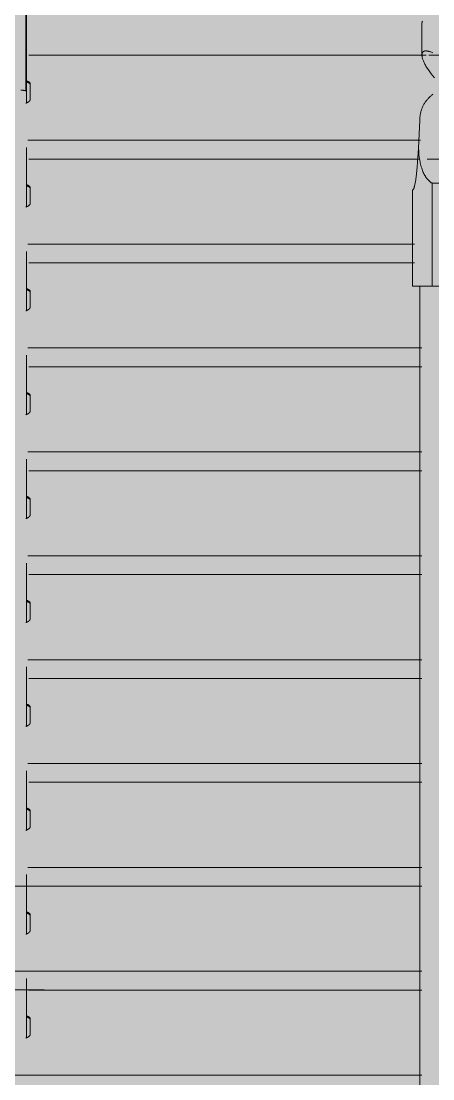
# Model space of a CAD drawing. Header units: millimetres. Extents: x 126 to 12547, y 1644 to 26714.
# Drawn here: x 1104.1 to 1153.6, y 25933.6 to 26060.8 of the extents above; entities that cross this region are included whole.
import ezdxf

# ---------------------------------------------------------------- set-up
doc = ezdxf.new("R2010")
doc.units = ezdxf.units.MM
doc.layers.add('cono piramide', color=4, linetype='Continuous')
for name, color, linetype, lineweight in [('F_ARREDI_pareti', 1, 'Continuous', 0), ('F_INFISSI', 4, 'Continuous', 5), ('F_MINERAL WALL', 6, 'Continuous', 5), ('F_Tendaggio', 252, 'Continuous', 5), ('F_VETRO', 140, 'Continuous', 5)]:
    doc.layers.add(name, color=color, linetype=linetype, lineweight=lineweight)

# ---------------------------------------------------------------- blocks, each defined once
blk = doc.blocks.new('TENDAGGIO_infisso piccolo_prospetto_fronte')
at = {"layer": 'F_Tendaggio'}
for p, q in [((734452.86, 514054.23), (734694.45, 514054.23)), ((734452.7, 514043.99), (734694.28, 514043.99)), ((734454.14, 514041.74), (734695.73, 514041.74)), ((734453.98, 514031.5), (734695.56, 514031.5))]:
    blk.add_line(p, q, dxfattribs=at)
for points in [[(734693.52, 514149.88), (734693.52, 514160.99)], [(734693.63, 514160.99), (734693.63, 514148.47)], [(734741.15, 514157.97), (734741.15, 514157.99), (734741.15, 514158.01), (734741.15, 514158.03), (734741.15, 514158.05), (734741.15, 514158.07), (734741.16, 514158.09), (734741.16, 514158.11), (734741.16, 514158.13), (734741.17, 514158.15), (734741.17, 514158.17), (734741.18, 514158.19), (734741.18, 514158.21), (734741.19, 514158.23), (734741.19, 514158.25), (734741.2, 514158.27), (734741.21, 514158.29)], [(734741.15, 514157.97), (734741.15, 514154.24)], [(734742.65, 514151.46), (734742.45, 514151.71), (734742.25, 514151.97), (734742.09, 514152.19), (734741.93, 514152.42), (734741.78, 514152.65), (734741.64, 514152.89), (734741.58, 514152.99), (734741.52, 514153.1), (734741.46, 514153.21), (734741.41, 514153.32), (734741.37, 514153.41), (734741.33, 514153.51), (734741.29, 514153.6), (734741.26, 514153.69), (734741.23, 514153.77), (734741.22, 514153.81), (734741.2, 514153.85), (734741.19, 514153.9), (734741.18, 514153.94), (734741.17, 514153.98), (734741.17, 514154.02), (734741.16, 514154.05), (734741.16, 514154.09), (734741.15, 514154.12), (734741.15, 514154.15), (734741.15, 514154.18), (734741.15, 514154.21), (734741.15, 514154.23), (734741.15, 514154.25), (734741.15, 514154.26), (734741.15, 514154.28), (734741.15, 514154.3), (734741.15, 514154.32), (734741.16, 514154.33), (734741.16, 514154.34), (734741.16, 514154.35), (734741.16, 514154.37), (734741.16, 514154.38), (734741.17, 514154.39), (734741.17, 514154.4), (734741.17, 514154.42), (734741.18, 514154.43), (734741.18, 514154.44), (734741.19, 514154.45), (734741.19, 514154.46), (734741.2, 514154.47), (734741.2, 514154.48), (734741.21, 514154.49), (734741.21, 514154.5), (734741.22, 514154.51), (734741.22, 514154.52), (734741.23, 514154.53), (734741.24, 514154.54), (734741.24, 514154.55), (734741.25, 514154.56), (734741.26, 514154.57), (734741.26, 514154.57), (734741.27, 514154.58), (734741.28, 514154.59), (734741.29, 514154.6), (734741.3, 514154.6), (734741.3, 514154.61), (734741.31, 514154.62), (734741.32, 514154.62), (734741.33, 514154.63), (734741.34, 514154.64), (734741.35, 514154.64), (734741.36, 514154.65), (734741.37, 514154.65), (734741.38, 514154.66), (734741.39, 514154.66), (734741.4, 514154.66), (734741.41, 514154.67), (734741.42, 514154.67), (734741.43, 514154.68), (734741.44, 514154.68), (734741.45, 514154.68), (734741.47, 514154.68), (734741.48, 514154.69), (734741.49, 514154.69), (734741.51, 514154.69), (734741.52, 514154.7), (734741.54, 514154.7), (734741.55, 514154.7), (734741.56, 514154.7), (734741.58, 514154.7), (734741.59, 514154.7), (734741.61, 514154.7), (734741.63, 514154.7), (734741.66, 514154.7), (734741.69, 514154.7), (734741.73, 514154.7), (734741.76, 514154.69), (734741.79, 514154.69), (734741.83, 514154.68), (734741.86, 514154.68), (734741.9, 514154.67), (734741.93, 514154.66), (734741.96, 514154.66), (734742, 514154.64), (734742.05, 514154.63), (734742.13, 514154.61), (734742.21, 514154.58), (734742.29, 514154.55), (734742.38, 514154.51), (734742.48, 514154.47)], [(734741.65, 514154.2), (734693.88, 514154.2)], [(734793.74, 514154.2), (734741.97, 514154.2)], [(734693.63, 514151.1), (734693.68, 514151.08), (734693.72, 514151.07), (734693.76, 514151.05), (734693.78, 514151.04), (734693.8, 514151.04), (734693.82, 514151.03), (734693.83, 514151.02), (734693.85, 514151.01), (734693.87, 514151), (734693.88, 514150.99), (734693.9, 514150.99), (734693.91, 514150.98), (734693.93, 514150.97), (734693.94, 514150.96), (734693.95, 514150.95), (734693.96, 514150.94), (734693.97, 514150.93), (734693.98, 514150.93), (734693.98, 514150.92), (734693.99, 514150.92), (734693.99, 514150.91), (734694, 514150.91), (734694, 514150.9), (734694.01, 514150.9), (734694.01, 514150.89), (734694.02, 514150.89), (734694.02, 514150.88), (734694.02, 514150.88), (734694.03, 514150.87), (734694.03, 514150.87), (734694.03, 514150.86), (734694.04, 514150.86), (734694.04, 514150.85), (734694.04, 514150.85), (734694.04, 514150.84), (734694.05, 514150.84), (734694.05, 514150.83), (734694.05, 514150.83), (734694.05, 514150.82), (734694.05, 514150.82), (734694.06, 514150.81), (734694.06, 514150.8), (734694.06, 514150.8), (734694.06, 514150.79), (734694.06, 514150.79), (734694.06, 514150.78), (734694.06, 514150.78), (734694.06, 514150.77), (734694.06, 514148.9)], [(734694.06, 514150.64), (734694.06, 514150.64), (734694.06, 514150.65), (734694.06, 514150.66), (734694.06, 514150.66), (734694.06, 514150.67), (734694.06, 514150.67), (734694.06, 514150.68), (734694.05, 514150.68), (734694.05, 514150.69), (734694.05, 514150.7), (734694.05, 514150.7), (734694.05, 514150.71), (734694.04, 514150.71), (734694.04, 514150.72), (734694.04, 514150.72), (734694.03, 514150.73), (734694.03, 514150.73), (734694.03, 514150.74), (734694.02, 514150.75), (734694.02, 514150.75), (734694.01, 514150.76), (734694.01, 514150.76), (734694.01, 514150.77), (734694, 514150.77), (734694, 514150.78), (734693.99, 514150.78), (734693.98, 514150.79), (734693.98, 514150.79), (734693.97, 514150.8), (734693.97, 514150.81), (734693.96, 514150.81), (734693.95, 514150.82), (734693.94, 514150.83), (734693.93, 514150.84), (734693.91, 514150.85), (734693.9, 514150.86), (734693.88, 514150.86), (734693.86, 514150.87), (734693.84, 514150.88), (734693.83, 514150.89), (734693.8, 514150.9), (734693.78, 514150.91), (734693.75, 514150.92), (734693.73, 514150.93), (734693.7, 514150.94), (734693.68, 514150.95), (734693.65, 514150.96), (734693.63, 514150.96)], [(734692.95, 514149.97), (734693, 514149.97), (734693.04, 514149.98)], [(734693.04, 514149.98), (734693.09, 514149.97), (734693.14, 514149.97), (734693.18, 514149.97), (734693.23, 514149.97), (734693.27, 514149.96), (734693.3, 514149.96), (734693.34, 514149.95), (734693.36, 514149.95), (734693.38, 514149.95), (734693.4, 514149.94), (734693.41, 514149.94), (734693.43, 514149.94), (734693.44, 514149.93), (734693.45, 514149.93), (734693.46, 514149.93), (734693.47, 514149.92), (734693.47, 514149.92), (734693.48, 514149.92), (734693.48, 514149.92), (734693.49, 514149.91), (734693.49, 514149.91), (734693.49, 514149.91), (734693.5, 514149.91), (734693.5, 514149.91), (734693.5, 514149.91), (734693.5, 514149.91), (734693.5, 514149.9), (734693.51, 514149.9), (734693.51, 514149.9), (734693.51, 514149.9), (734693.51, 514149.9), (734693.51, 514149.9), (734693.51, 514149.9), (734693.51, 514149.9), (734693.52, 514149.89), (734693.52, 514149.89), (734693.52, 514149.89), (734693.52, 514149.89), (734693.52, 514149.89), (734693.52, 514149.89), (734693.52, 514149.89), (734693.52, 514149.89), (734693.52, 514149.89), (734693.52, 514149.89), (734693.52, 514149.89), (734693.52, 514149.89), (734693.52, 514149.89), (734693.52, 514149.89), (734693.52, 514149.89), (734693.52, 514149.89), (734693.52, 514149.88), (734693.52, 514149.88), (734693.52, 514149.88), (734693.52, 514149.88), (734693.52, 514149.88), (734693.52, 514149.88), (734693.52, 514149.88), (734693.52, 514149.88), (734693.52, 514149.88), (734693.52, 514149.88), (734693.52, 514149.88), (734693.52, 514149.88), (734693.52, 514149.88), (734693.52, 514149.88), (734693.52, 514149.88)], [(734740.89, 514146.39), (734740.89, 514146.48), (734740.9, 514146.57), (734740.9, 514146.67), (734740.91, 514146.76), (734740.92, 514146.85), (734740.93, 514146.95), (734740.95, 514147.04), (734740.97, 514147.14), (734740.99, 514147.23), (734741.01, 514147.32), (734741.03, 514147.41), (734741.06, 514147.51), (734741.09, 514147.6), (734741.12, 514147.69), (734741.15, 514147.78), (734741.19, 514147.87), (734741.23, 514147.96), (734741.27, 514148.05), (734741.31, 514148.13), (734741.36, 514148.22), (734741.4, 514148.3), (734741.45, 514148.38), (734741.5, 514148.47), (734741.56, 514148.55), (734741.61, 514148.62), (734741.67, 514148.7), (734741.73, 514148.78), (734741.79, 514148.85), (734741.85, 514148.92), (734741.91, 514148.99), (734741.97, 514149.06), (734742.04, 514149.12), (734742.11, 514149.19), (734742.18, 514149.25), (734742.25, 514149.32), (734742.32, 514149.38), (734742.39, 514149.43), (734742.47, 514149.49)], [(734694.06, 514148.9), (734694.06, 514148.89), (734694.06, 514148.89), (734694.06, 514148.88), (734694.06, 514148.88), (734694.06, 514148.87), (734694.06, 514148.87), (734694.06, 514148.86), (734694.06, 514148.86), (734694.06, 514148.85), (734694.06, 514148.84), (734694.05, 514148.84), (734694.05, 514148.83), (734694.05, 514148.83), (734694.05, 514148.82), (734694.05, 514148.82), (734694.05, 514148.81), (734694.05, 514148.81), (734694.04, 514148.8), (734694.04, 514148.8), (734694.04, 514148.79), (734694.04, 514148.79), (734694.03, 514148.78), (734694.03, 514148.77), (734694.02, 514148.76), (734694.02, 514148.75), (734694.01, 514148.74), (734694, 514148.73), (734694, 514148.72), (734693.99, 514148.71), (734693.98, 514148.7), (734693.97, 514148.69), (734693.96, 514148.68), (734693.95, 514148.67), (734693.94, 514148.66), (734693.93, 514148.65), (734693.92, 514148.64), (734693.91, 514148.63), (734693.9, 514148.62), (734693.89, 514148.61), (734693.88, 514148.6), (734693.87, 514148.59), (734693.85, 514148.58), (734693.84, 514148.57), (734693.82, 514148.56), (734693.81, 514148.55), (734693.79, 514148.54), (734693.77, 514148.53), (734693.75, 514148.52), (734693.73, 514148.51), (734693.71, 514148.5), (734693.69, 514148.49), (734693.65, 514148.48), (734693.61, 514148.46), (734693.57, 514148.44), (734693.52, 514148.43)], [(734740.73, 514143.02), (734740.89, 514146.39)], [(734693.77, 514143.96), (734740.98, 514143.96)], [(734693.63, 514143.09), (734693.63, 514135.97)], [(734740.73, 514143.02), (734740.57, 514140.78), (734740.49, 514139.92), (734740.4, 514139.23), (734740.36, 514138.96), (734740.31, 514138.69), (734740.29, 514138.59), (734740.27, 514138.49), (734740.25, 514138.39), (734740.23, 514138.35), (734740.22, 514138.3), (734740.21, 514138.26), (734740.2, 514138.23), (734740.19, 514138.2), (734740.17, 514138.17), (734740.16, 514138.14), (734740.16, 514138.13), (734740.15, 514138.12), (734740.14, 514138.1), (734740.14, 514138.09), (734740.13, 514138.08), (734740.12, 514138.07), (734740.12, 514138.06), (734740.11, 514138.05), (734740.11, 514138.05), (734740.1, 514138.04), (734740.1, 514138.04), (734740.1, 514138.04), (734740.09, 514138.03), (734740.09, 514138.03), (734740.09, 514138.03), (734740.08, 514138.02), (734740.08, 514138.02), (734740.08, 514138.02), (734740.07, 514138.01), (734740.07, 514138.01), (734740.07, 514138.01), (734740.06, 514138.01), (734740.06, 514138), (734740.06, 514138), (734740.06, 514138), (734740.06, 514138), (734740.05, 514138), (734740.05, 514138), (734740.05, 514138), (734740.05, 514138), (734740.05, 514138), (734740.04, 514138), (734740.04, 514138), (734740.04, 514138), (734740.04, 514137.99), (734740.04, 514137.99), (734740.04, 514137.99), (734740.03, 514137.99), (734740.03, 514137.99), (734740.03, 514137.99), (734740.03, 514137.99), (734740.03, 514137.99), (734740.03, 514137.99), (734740.02, 514137.99), (734740.02, 514137.99), (734740.02, 514137.99)], [(734740.73, 514143.02), (734740.76, 514142.64), (734740.79, 514142.25), (734740.83, 514141.9), (734740.86, 514141.72), (734740.89, 514141.54), (734740.92, 514141.38), (734740.95, 514141.23), (734740.99, 514141.07), (734741.03, 514140.91), (734741.07, 514140.76), (734741.12, 514140.61), (734741.17, 514140.47), (734741.22, 514140.33), (734741.27, 514140.2), (734741.32, 514140.08), (734741.38, 514139.96), (734741.44, 514139.84), (734741.5, 514139.73), (734741.54, 514139.68), (734741.57, 514139.62), (734741.6, 514139.57), (734741.64, 514139.52), (734741.68, 514139.46), (734741.71, 514139.41), (734741.75, 514139.37), (734741.78, 514139.32), (734741.82, 514139.28), (734741.86, 514139.23), (734741.9, 514139.19), (734741.94, 514139.15), (734741.98, 514139.11), (734742.02, 514139.07), (734742.06, 514139.03), (734742.1, 514138.99), (734742.15, 514138.96), (734742.19, 514138.92), (734742.24, 514138.89), (734742.28, 514138.85), (734742.33, 514138.82), (734742.38, 514138.79)], [(734740.83, 514141.7), (734693.88, 514141.7)], [(734793.74, 514141.7), (734741.78, 514141.7)], [(734693.63, 514138.6), (734693.68, 514138.58), (734693.72, 514138.57), (734693.76, 514138.55), (734693.78, 514138.55), (734693.8, 514138.54), (734693.82, 514138.53), (734693.83, 514138.52), (734693.85, 514138.51), (734693.87, 514138.5), (734693.88, 514138.5), (734693.9, 514138.49), (734693.91, 514138.48), (734693.93, 514138.47), (734693.94, 514138.46), (734693.95, 514138.45), (734693.96, 514138.44), (734693.97, 514138.43), (734693.98, 514138.43), (734693.98, 514138.42), (734693.99, 514138.42), (734693.99, 514138.41), (734694, 514138.41), (734694, 514138.4), (734694.01, 514138.4), (734694.01, 514138.39), (734694.02, 514138.39), (734694.02, 514138.38), (734694.02, 514138.38), (734694.03, 514138.37), (734694.03, 514138.37), (734694.03, 514138.36), (734694.04, 514138.36), (734694.04, 514138.35), (734694.04, 514138.35), (734694.04, 514138.34), (734694.05, 514138.34), (734694.05, 514138.33), (734694.05, 514138.33), (734694.05, 514138.32), (734694.05, 514138.32), (734694.06, 514138.31), (734694.06, 514138.31), (734694.06, 514138.3), (734694.06, 514138.3), (734694.06, 514138.29), (734694.06, 514138.29), (734694.06, 514138.28), (734694.06, 514138.28), (734694.06, 514136.4)], [(734694.06, 514138.14), (734694.06, 514138.15), (734694.06, 514138.15), (734694.06, 514138.16), (734694.06, 514138.16), (734694.06, 514138.17), (734694.06, 514138.18), (734694.06, 514138.18), (734694.05, 514138.19), (734694.05, 514138.19), (734694.05, 514138.2), (734694.05, 514138.2), (734694.05, 514138.21), (734694.04, 514138.22), (734694.04, 514138.22), (734694.04, 514138.23), (734694.03, 514138.23), (734694.03, 514138.24), (734694.03, 514138.24), (734694.02, 514138.25), (734694.02, 514138.25), (734694.01, 514138.26), (734694.01, 514138.26), (734694.01, 514138.27), (734694, 514138.28), (734694, 514138.28), (734693.99, 514138.29), (734693.98, 514138.29), (734693.98, 514138.3), (734693.97, 514138.3), (734693.97, 514138.31), (734693.96, 514138.31), (734693.95, 514138.32), (734693.94, 514138.33), (734693.93, 514138.34), (734693.91, 514138.35), (734693.9, 514138.36), (734693.88, 514138.37), (734693.86, 514138.38), (734693.84, 514138.39), (734693.83, 514138.39), (734693.8, 514138.41), (734693.78, 514138.42), (734693.75, 514138.43), (734693.73, 514138.43), (734693.7, 514138.44), (734693.68, 514138.45), (734693.65, 514138.46), (734693.63, 514138.47)], [(734742.38, 514126.39), (734742.38, 514138.79)], [(734747.1, 514138.79), (734742.38, 514138.79)], [(734740.02, 514126.39), (734740.02, 514137.99)], [(734694.06, 514136.4), (734694.06, 514136.4), (734694.06, 514136.39), (734694.06, 514136.38), (734694.06, 514136.38), (734694.06, 514136.37), (734694.06, 514136.37), (734694.06, 514136.36), (734694.06, 514136.36), (734694.06, 514136.35), (734694.06, 514136.35), (734694.05, 514136.34), (734694.05, 514136.34), (734694.05, 514136.33), (734694.05, 514136.33), (734694.05, 514136.32), (734694.05, 514136.31), (734694.05, 514136.31), (734694.04, 514136.3), (734694.04, 514136.3), (734694.04, 514136.29), (734694.04, 514136.29), (734694.03, 514136.28), (734694.03, 514136.27), (734694.02, 514136.26), (734694.02, 514136.25), (734694.01, 514136.24), (734694, 514136.23), (734694, 514136.22), (734693.99, 514136.21), (734693.98, 514136.2), (734693.97, 514136.19), (734693.96, 514136.18), (734693.95, 514136.17), (734693.94, 514136.16), (734693.93, 514136.15), (734693.92, 514136.14), (734693.91, 514136.13), (734693.9, 514136.12), (734693.89, 514136.11), (734693.88, 514136.1), (734693.87, 514136.09), (734693.85, 514136.08), (734693.84, 514136.07), (734693.82, 514136.06), (734693.81, 514136.05), (734693.79, 514136.04), (734693.77, 514136.03), (734693.75, 514136.02), (734693.73, 514136.01), (734693.71, 514136), (734693.69, 514136), (734693.65, 514135.98), (734693.61, 514135.96), (734693.57, 514135.95), (734693.52, 514135.93)], [(734693.63, 514130.59), (734693.63, 514123.47)], [(734693.77, 514131.46), (734740.27, 514131.46)], [(734740.27, 514129.21), (734693.88, 514129.21)], [(734693.63, 514126.1), (734693.68, 514126.09), (734693.72, 514126.07), (734693.76, 514126.06), (734693.78, 514126.05), (734693.8, 514126.04), (734693.82, 514126.03), (734693.83, 514126.02), (734693.85, 514126.02), (734693.87, 514126.01), (734693.88, 514126), (734693.9, 514125.99), (734693.91, 514125.98), (734693.93, 514125.97), (734693.94, 514125.96), (734693.95, 514125.95), (734693.96, 514125.94), (734693.97, 514125.94), (734693.98, 514125.93), (734693.98, 514125.93), (734693.99, 514125.92), (734693.99, 514125.92), (734694, 514125.91), (734694, 514125.91), (734694.01, 514125.9), (734694.01, 514125.9), (734694.02, 514125.89), (734694.02, 514125.89), (734694.02, 514125.88), (734694.03, 514125.88), (734694.03, 514125.87), (734694.03, 514125.87), (734694.04, 514125.86), (734694.04, 514125.86), (734694.04, 514125.85), (734694.04, 514125.85), (734694.05, 514125.84), (734694.05, 514125.84), (734694.05, 514125.83), (734694.05, 514125.82), (734694.05, 514125.82), (734694.06, 514125.81), (734694.06, 514125.81), (734694.06, 514125.8), (734694.06, 514125.8), (734694.06, 514125.79), (734694.06, 514125.79), (734694.06, 514125.78), (734694.06, 514125.78), (734694.06, 514123.9)], [(734694.06, 514125.64), (734694.06, 514125.65), (734694.06, 514125.65), (734694.06, 514125.66), (734694.06, 514125.67), (734694.06, 514125.67), (734694.06, 514125.68), (734694.06, 514125.68), (734694.05, 514125.69), (734694.05, 514125.7), (734694.05, 514125.7), (734694.05, 514125.71), (734694.05, 514125.71), (734694.04, 514125.72), (734694.04, 514125.72), (734694.04, 514125.73), (734694.03, 514125.73), (734694.03, 514125.74), (734694.03, 514125.74), (734694.02, 514125.75), (734694.02, 514125.76), (734694.01, 514125.76), (734694.01, 514125.77), (734694.01, 514125.77), (734694, 514125.78), (734694, 514125.78), (734693.99, 514125.79), (734693.98, 514125.79), (734693.98, 514125.8), (734693.97, 514125.8), (734693.97, 514125.81), (734693.96, 514125.81), (734693.95, 514125.82), (734693.94, 514125.83), (734693.93, 514125.84), (734693.91, 514125.85), (734693.9, 514125.86), (734693.88, 514125.87), (734693.86, 514125.88), (734693.84, 514125.89), (734693.83, 514125.9), (734693.8, 514125.91), (734693.78, 514125.92), (734693.75, 514125.93), (734693.73, 514125.94), (734693.7, 514125.95), (734693.68, 514125.95), (734693.65, 514125.96), (734693.63, 514125.97)], [(734742.38, 514126.39), (734740.02, 514126.39)], [(734740.89, 513924.6), (734740.89, 514126.39)], [(734747.1, 514126.39), (734742.38, 514126.39)], [(734694.06, 514123.9), (734694.06, 514123.9), (734694.06, 514123.89), (734694.06, 514123.89), (734694.06, 514123.88), (734694.06, 514123.88), (734694.06, 514123.87), (734694.06, 514123.87), (734694.06, 514123.86), (734694.06, 514123.85), (734694.06, 514123.85), (734694.05, 514123.84), (734694.05, 514123.84), (734694.05, 514123.83), (734694.05, 514123.83), (734694.05, 514123.82), (734694.05, 514123.82), (734694.05, 514123.81), (734694.04, 514123.81), (734694.04, 514123.8), (734694.04, 514123.8), (734694.04, 514123.79), (734694.03, 514123.79), (734694.03, 514123.77), (734694.02, 514123.76), (734694.02, 514123.75), (734694.01, 514123.74), (734694, 514123.73), (734694, 514123.72), (734693.99, 514123.71), (734693.98, 514123.7), (734693.97, 514123.69), (734693.96, 514123.68), (734693.95, 514123.67), (734693.94, 514123.66), (734693.93, 514123.65), (734693.92, 514123.64), (734693.91, 514123.63), (734693.9, 514123.62), (734693.89, 514123.61), (734693.88, 514123.6), (734693.87, 514123.6), (734693.85, 514123.59), (734693.84, 514123.58), (734693.82, 514123.57), (734693.81, 514123.56), (734693.79, 514123.55), (734693.77, 514123.54), (734693.75, 514123.53), (734693.73, 514123.52), (734693.71, 514123.51), (734693.69, 514123.5), (734693.65, 514123.48), (734693.61, 514123.46), (734693.57, 514123.45), (734693.52, 514123.43)], [(734693.63, 514118.09), (734693.63, 514110.97)], [(734693.77, 514118.97), (734741.14, 514118.97)], [(734741.14, 514116.71), (734693.88, 514116.71)], [(734693.63, 514113.6), (734693.68, 514113.59), (734693.72, 514113.57), (734693.76, 514113.56), (734693.78, 514113.55), (734693.8, 514113.54), (734693.82, 514113.53), (734693.83, 514113.53), (734693.85, 514113.52), (734693.87, 514113.51), (734693.88, 514113.5), (734693.9, 514113.49), (734693.91, 514113.48), (734693.93, 514113.47), (734693.94, 514113.47), (734693.95, 514113.46), (734693.96, 514113.45), (734693.97, 514113.44), (734693.98, 514113.43), (734693.98, 514113.43), (734693.99, 514113.42), (734693.99, 514113.42), (734694, 514113.41), (734694, 514113.41), (734694.01, 514113.4), (734694.01, 514113.4), (734694.02, 514113.39), (734694.02, 514113.39), (734694.02, 514113.38), (734694.03, 514113.38), (734694.03, 514113.37), (734694.03, 514113.37), (734694.04, 514113.36), (734694.04, 514113.36), (734694.04, 514113.35), (734694.04, 514113.35), (734694.05, 514113.34), (734694.05, 514113.34), (734694.05, 514113.33), (734694.05, 514113.33), (734694.05, 514113.32), (734694.06, 514113.32), (734694.06, 514113.31), (734694.06, 514113.31), (734694.06, 514113.3), (734694.06, 514113.3), (734694.06, 514113.29), (734694.06, 514113.29), (734694.06, 514113.28), (734694.06, 514111.41)], [(734694.06, 514113.14), (734694.06, 514113.15), (734694.06, 514113.16), (734694.06, 514113.16), (734694.06, 514113.17), (734694.06, 514113.17), (734694.06, 514113.18), (734694.06, 514113.19), (734694.05, 514113.19), (734694.05, 514113.2), (734694.05, 514113.2), (734694.05, 514113.21), (734694.05, 514113.21), (734694.04, 514113.22), (734694.04, 514113.23), (734694.04, 514113.23), (734694.03, 514113.24), (734694.03, 514113.24), (734694.03, 514113.25), (734694.02, 514113.25), (734694.02, 514113.26), (734694.01, 514113.26), (734694.01, 514113.27), (734694.01, 514113.27), (734694, 514113.28), (734694, 514113.29), (734693.99, 514113.29), (734693.98, 514113.3), (734693.98, 514113.3), (734693.97, 514113.31), (734693.97, 514113.31), (734693.96, 514113.32), (734693.95, 514113.32), (734693.94, 514113.33), (734693.93, 514113.34), (734693.91, 514113.35), (734693.9, 514113.36), (734693.88, 514113.37), (734693.86, 514113.38), (734693.84, 514113.39), (734693.83, 514113.4), (734693.8, 514113.41), (734693.78, 514113.42), (734693.75, 514113.43), (734693.73, 514113.44), (734693.7, 514113.45), (734693.68, 514113.46), (734693.65, 514113.46), (734693.63, 514113.47)], [(734694.06, 514111.41), (734694.06, 514111.4), (734694.06, 514111.39), (734694.06, 514111.39), (734694.06, 514111.38), (734694.06, 514111.38), (734694.06, 514111.37), (734694.06, 514111.37), (734694.06, 514111.36), (734694.06, 514111.36), (734694.06, 514111.35), (734694.05, 514111.35), (734694.05, 514111.34), (734694.05, 514111.34), (734694.05, 514111.33), (734694.05, 514111.32), (734694.05, 514111.32), (734694.05, 514111.31), (734694.04, 514111.31), (734694.04, 514111.3), (734694.04, 514111.3), (734694.04, 514111.29), (734694.03, 514111.29), (734694.03, 514111.28), (734694.02, 514111.27), (734694.02, 514111.26), (734694.01, 514111.25), (734694, 514111.24), (734694, 514111.22), (734693.99, 514111.21), (734693.98, 514111.2), (734693.97, 514111.19), (734693.96, 514111.18), (734693.95, 514111.17), (734693.94, 514111.16), (734693.93, 514111.15), (734693.92, 514111.14), (734693.91, 514111.14), (734693.9, 514111.13), (734693.89, 514111.12), (734693.88, 514111.11), (734693.87, 514111.1), (734693.85, 514111.09), (734693.84, 514111.08), (734693.82, 514111.07), (734693.81, 514111.06), (734693.79, 514111.05), (734693.77, 514111.04), (734693.75, 514111.03), (734693.73, 514111.02), (734693.71, 514111.01), (734693.69, 514111), (734693.65, 514110.98), (734693.61, 514110.97), (734693.57, 514110.95), (734693.52, 514110.93)], [(734693.77, 514106.47), (734741.14, 514106.47)], [(734693.63, 514105.6), (734693.63, 514098.47)], [(734741.14, 514104.21), (734693.88, 514104.21)], [(734693.63, 514101.1), (734693.68, 514101.09), (734693.72, 514101.07), (734693.76, 514101.06), (734693.78, 514101.05), (734693.8, 514101.04), (734693.82, 514101.04), (734693.83, 514101.03), (734693.85, 514101.02), (734693.87, 514101.01), (734693.88, 514101), (734693.9, 514100.99), (734693.91, 514100.99), (734693.93, 514100.98), (734693.94, 514100.97), (734693.95, 514100.96), (734693.96, 514100.95), (734693.97, 514100.94), (734693.98, 514100.93), (734693.98, 514100.93), (734693.99, 514100.93), (734693.99, 514100.92), (734694, 514100.92), (734694, 514100.91), (734694.01, 514100.91), (734694.01, 514100.9), (734694.02, 514100.9), (734694.02, 514100.89), (734694.02, 514100.89), (734694.03, 514100.88), (734694.03, 514100.88), (734694.03, 514100.87), (734694.04, 514100.87), (734694.04, 514100.86), (734694.04, 514100.86), (734694.04, 514100.85), (734694.05, 514100.84), (734694.05, 514100.84), (734694.05, 514100.83), (734694.05, 514100.83), (734694.05, 514100.82), (734694.06, 514100.82), (734694.06, 514100.81), (734694.06, 514100.81), (734694.06, 514100.8), (734694.06, 514100.8), (734694.06, 514100.79), (734694.06, 514100.79), (734694.06, 514100.78), (734694.06, 514098.91)], [(734694.06, 514100.65), (734694.06, 514100.65), (734694.06, 514100.66), (734694.06, 514100.66), (734694.06, 514100.67), (734694.06, 514100.68), (734694.06, 514100.68), (734694.06, 514100.69), (734694.05, 514100.69), (734694.05, 514100.7), (734694.05, 514100.71), (734694.05, 514100.71), (734694.05, 514100.72), (734694.04, 514100.72), (734694.04, 514100.73), (734694.04, 514100.73), (734694.03, 514100.74), (734694.03, 514100.74), (734694.03, 514100.75), (734694.02, 514100.75), (734694.02, 514100.76), (734694.01, 514100.77), (734694.01, 514100.77), (734694.01, 514100.78), (734694, 514100.78), (734694, 514100.79), (734693.99, 514100.79), (734693.98, 514100.8), (734693.98, 514100.8), (734693.97, 514100.81), (734693.97, 514100.81), (734693.96, 514100.82), (734693.95, 514100.82), (734693.94, 514100.83), (734693.93, 514100.84), (734693.91, 514100.85), (734693.9, 514100.86), (734693.88, 514100.87), (734693.86, 514100.88), (734693.84, 514100.89), (734693.83, 514100.9), (734693.8, 514100.91), (734693.78, 514100.92), (734693.75, 514100.93), (734693.73, 514100.94), (734693.7, 514100.95), (734693.68, 514100.96), (734693.65, 514100.97), (734693.63, 514100.97)], [(734694.06, 514098.91), (734694.06, 514098.9), (734694.06, 514098.9), (734694.06, 514098.89), (734694.06, 514098.89), (734694.06, 514098.88), (734694.06, 514098.88), (734694.06, 514098.87), (734694.06, 514098.86), (734694.06, 514098.86), (734694.06, 514098.85), (734694.05, 514098.85), (734694.05, 514098.84), (734694.05, 514098.84), (734694.05, 514098.83), (734694.05, 514098.83), (734694.05, 514098.82), (734694.05, 514098.82), (734694.04, 514098.81), (734694.04, 514098.81), (734694.04, 514098.8), (734694.04, 514098.8), (734694.03, 514098.79), (734694.03, 514098.78), (734694.02, 514098.77), (734694.02, 514098.76), (734694.01, 514098.75), (734694, 514098.74), (734694, 514098.73), (734693.99, 514098.72), (734693.98, 514098.71), (734693.97, 514098.7), (734693.96, 514098.69), (734693.95, 514098.68), (734693.94, 514098.67), (734693.93, 514098.66), (734693.92, 514098.65), (734693.91, 514098.64), (734693.9, 514098.63), (734693.89, 514098.62), (734693.88, 514098.61), (734693.87, 514098.6), (734693.85, 514098.59), (734693.84, 514098.58), (734693.82, 514098.57), (734693.81, 514098.56), (734693.79, 514098.55), (734693.77, 514098.54), (734693.75, 514098.53), (734693.73, 514098.52), (734693.71, 514098.51), (734693.69, 514098.5), (734693.65, 514098.48), (734693.61, 514098.47), (734693.57, 514098.45), (734693.52, 514098.44)], [(734693.77, 514093.97), (734741.14, 514093.97)], [(734693.63, 514093.1), (734693.63, 514085.98)], [(734741.14, 514091.71), (734693.88, 514091.71)], [(734693.63, 514088.61), (734693.68, 514088.59), (734693.72, 514088.58), (734693.76, 514088.56), (734693.78, 514088.55), (734693.8, 514088.55), (734693.82, 514088.54), (734693.83, 514088.53), (734693.85, 514088.52), (734693.87, 514088.51), (734693.88, 514088.51), (734693.9, 514088.5), (734693.91, 514088.49), (734693.93, 514088.48), (734693.94, 514088.47), (734693.95, 514088.46), (734693.96, 514088.45), (734693.97, 514088.44), (734693.98, 514088.44), (734693.98, 514088.43), (734693.99, 514088.43), (734693.99, 514088.42), (734694, 514088.42), (734694, 514088.41), (734694.01, 514088.41), (734694.01, 514088.4), (734694.02, 514088.4), (734694.02, 514088.39), (734694.02, 514088.39), (734694.03, 514088.38), (734694.03, 514088.38), (734694.03, 514088.37), (734694.04, 514088.37), (734694.04, 514088.36), (734694.04, 514088.36), (734694.04, 514088.35), (734694.05, 514088.35), (734694.05, 514088.34), (734694.05, 514088.34), (734694.05, 514088.33), (734694.05, 514088.33), (734694.06, 514088.32), (734694.06, 514088.32), (734694.06, 514088.31), (734694.06, 514088.31), (734694.06, 514088.3), (734694.06, 514088.3), (734694.06, 514088.29), (734694.06, 514088.28), (734694.06, 514086.41)], [(734694.06, 514088.15), (734694.06, 514088.15), (734694.06, 514088.16), (734694.06, 514088.17), (734694.06, 514088.17), (734694.06, 514088.18), (734694.06, 514088.18), (734694.06, 514088.19), (734694.05, 514088.2), (734694.05, 514088.2), (734694.05, 514088.21), (734694.05, 514088.21), (734694.05, 514088.22), (734694.04, 514088.22), (734694.04, 514088.23), (734694.04, 514088.24), (734694.03, 514088.24), (734694.03, 514088.25), (734694.03, 514088.25), (734694.02, 514088.26), (734694.02, 514088.26), (734694.01, 514088.27), (734694.01, 514088.27), (734694.01, 514088.28), (734694, 514088.28), (734694, 514088.29), (734693.99, 514088.3), (734693.98, 514088.3), (734693.98, 514088.31), (734693.97, 514088.31), (734693.97, 514088.32), (734693.96, 514088.32), (734693.95, 514088.33), (734693.94, 514088.34), (734693.93, 514088.35), (734693.91, 514088.36), (734693.9, 514088.37), (734693.88, 514088.38), (734693.86, 514088.39), (734693.84, 514088.39), (734693.83, 514088.4), (734693.8, 514088.41), (734693.78, 514088.42), (734693.75, 514088.43), (734693.73, 514088.44), (734693.7, 514088.45), (734693.68, 514088.46), (734693.65, 514088.47), (734693.63, 514088.48)], [(734694.06, 514086.41), (734694.06, 514086.4), (734694.06, 514086.4), (734694.06, 514086.39), (734694.06, 514086.39), (734694.06, 514086.38), (734694.06, 514086.38), (734694.06, 514086.37), (734694.06, 514086.37), (734694.06, 514086.36), (734694.06, 514086.36), (734694.05, 514086.35), (734694.05, 514086.35), (734694.05, 514086.34), (734694.05, 514086.33), (734694.05, 514086.33), (734694.05, 514086.32), (734694.05, 514086.32), (734694.04, 514086.31), (734694.04, 514086.31), (734694.04, 514086.3), (734694.04, 514086.3), (734694.03, 514086.29), (734694.03, 514086.28), (734694.02, 514086.27), (734694.02, 514086.26), (734694.01, 514086.25), (734694, 514086.24), (734694, 514086.23), (734693.99, 514086.22), (734693.98, 514086.21), (734693.97, 514086.2), (734693.96, 514086.19), (734693.95, 514086.18), (734693.94, 514086.17), (734693.93, 514086.16), (734693.92, 514086.15), (734693.91, 514086.14), (734693.9, 514086.13), (734693.89, 514086.12), (734693.88, 514086.11), (734693.87, 514086.1), (734693.85, 514086.09), (734693.84, 514086.08), (734693.82, 514086.07), (734693.81, 514086.06), (734693.79, 514086.05), (734693.77, 514086.04), (734693.75, 514086.03), (734693.73, 514086.02), (734693.71, 514086.01), (734693.69, 514086), (734693.65, 514085.99), (734693.61, 514085.97), (734693.57, 514085.95), (734693.52, 514085.94)], [(734693.77, 514081.47), (734741.14, 514081.47)], [(734693.63, 514080.6), (734693.63, 514073.48)], [(734741.14, 514079.22), (734693.88, 514079.22)], [(734693.63, 514076.11), (734693.68, 514076.09), (734693.72, 514076.08), (734693.76, 514076.06), (734693.78, 514076.06), (734693.8, 514076.05), (734693.82, 514076.04), (734693.83, 514076.03), (734693.85, 514076.02), (734693.87, 514076.02), (734693.88, 514076.01), (734693.9, 514076), (734693.91, 514075.99), (734693.93, 514075.98), (734693.94, 514075.97), (734693.95, 514075.96), (734693.96, 514075.95), (734693.97, 514075.94), (734693.98, 514075.94), (734693.98, 514075.93), (734693.99, 514075.93), (734693.99, 514075.92), (734694, 514075.92), (734694, 514075.92), (734694.01, 514075.91), (734694.01, 514075.91), (734694.02, 514075.9), (734694.02, 514075.9), (734694.02, 514075.89), (734694.03, 514075.89), (734694.03, 514075.88), (734694.03, 514075.88), (734694.04, 514075.87), (734694.04, 514075.86), (734694.04, 514075.86), (734694.04, 514075.85), (734694.05, 514075.85), (734694.05, 514075.84), (734694.05, 514075.84), (734694.05, 514075.83), (734694.05, 514075.83), (734694.06, 514075.82), (734694.06, 514075.82), (734694.06, 514075.81), (734694.06, 514075.81), (734694.06, 514075.8), (734694.06, 514075.8), (734694.06, 514075.79), (734694.06, 514075.79), (734694.06, 514073.91)], [(734694.06, 514075.65), (734694.06, 514075.66), (734694.06, 514075.66), (734694.06, 514075.67), (734694.06, 514075.67), (734694.06, 514075.68), (734694.06, 514075.69), (734694.06, 514075.69), (734694.05, 514075.7), (734694.05, 514075.7), (734694.05, 514075.71), (734694.05, 514075.72), (734694.05, 514075.72), (734694.04, 514075.73), (734694.04, 514075.73), (734694.04, 514075.74), (734694.03, 514075.74), (734694.03, 514075.75), (734694.03, 514075.75), (734694.02, 514075.76), (734694.02, 514075.77), (734694.01, 514075.77), (734694.01, 514075.78), (734694.01, 514075.78), (734694, 514075.79), (734694, 514075.79), (734693.99, 514075.8), (734693.98, 514075.8), (734693.98, 514075.81), (734693.97, 514075.81), (734693.97, 514075.82), (734693.96, 514075.82), (734693.95, 514075.83), (734693.94, 514075.84), (734693.93, 514075.85), (734693.91, 514075.86), (734693.9, 514075.87), (734693.88, 514075.88), (734693.86, 514075.89), (734693.84, 514075.9), (734693.83, 514075.91), (734693.8, 514075.92), (734693.78, 514075.93), (734693.75, 514075.94), (734693.73, 514075.95), (734693.7, 514075.95), (734693.68, 514075.96), (734693.65, 514075.97), (734693.63, 514075.98)], [(734694.06, 514073.91), (734694.06, 514073.91), (734694.06, 514073.9), (734694.06, 514073.9), (734694.06, 514073.89), (734694.06, 514073.89), (734694.06, 514073.88), (734694.06, 514073.87), (734694.06, 514073.87), (734694.06, 514073.86), (734694.06, 514073.86), (734694.05, 514073.85), (734694.05, 514073.85), (734694.05, 514073.84), (734694.05, 514073.84), (734694.05, 514073.83), (734694.05, 514073.83), (734694.05, 514073.82), (734694.04, 514073.82), (734694.04, 514073.81), (734694.04, 514073.8), (734694.04, 514073.8), (734694.03, 514073.79), (734694.03, 514073.78), (734694.02, 514073.77), (734694.02, 514073.76), (734694.01, 514073.75), (734694, 514073.74), (734694, 514073.73), (734693.99, 514073.72), (734693.98, 514073.71), (734693.97, 514073.7), (734693.96, 514073.69), (734693.95, 514073.68), (734693.94, 514073.67), (734693.93, 514073.66), (734693.92, 514073.65), (734693.91, 514073.64), (734693.9, 514073.63), (734693.89, 514073.62), (734693.88, 514073.61), (734693.87, 514073.6), (734693.85, 514073.6), (734693.84, 514073.59), (734693.82, 514073.58), (734693.81, 514073.56), (734693.79, 514073.55), (734693.77, 514073.54), (734693.75, 514073.53), (734693.73, 514073.53), (734693.71, 514073.52), (734693.69, 514073.51), (734693.65, 514073.49), (734693.61, 514073.47), (734693.57, 514073.46), (734693.52, 514073.44)], [(734693.77, 514068.98), (734741.14, 514068.98)], [(734693.63, 514068.1), (734693.63, 514060.98)], [(734741.14, 514066.72), (734693.88, 514066.72)], [(734693.63, 514063.61), (734693.68, 514063.6), (734693.72, 514063.58), (734693.76, 514063.57), (734693.78, 514063.56), (734693.8, 514063.55), (734693.82, 514063.54), (734693.83, 514063.54), (734693.85, 514063.53), (734693.87, 514063.52), (734693.88, 514063.51), (734693.9, 514063.5), (734693.91, 514063.49), (734693.93, 514063.48), (734693.94, 514063.47), (734693.95, 514063.47), (734693.96, 514063.46), (734693.97, 514063.45), (734693.98, 514063.44), (734693.98, 514063.44), (734693.99, 514063.43), (734693.99, 514063.43), (734694, 514063.42), (734694, 514063.42), (734694.01, 514063.41), (734694.01, 514063.41), (734694.02, 514063.4), (734694.02, 514063.4), (734694.02, 514063.39), (734694.03, 514063.39), (734694.03, 514063.38), (734694.03, 514063.38), (734694.04, 514063.37), (734694.04, 514063.37), (734694.04, 514063.36), (734694.04, 514063.36), (734694.05, 514063.35), (734694.05, 514063.35), (734694.05, 514063.34), (734694.05, 514063.34), (734694.05, 514063.33), (734694.06, 514063.33), (734694.06, 514063.32), (734694.06, 514063.32), (734694.06, 514063.31), (734694.06, 514063.3), (734694.06, 514063.3), (734694.06, 514063.29), (734694.06, 514063.29), (734694.06, 514061.41)], [(734694.06, 514063.15), (734694.06, 514063.16), (734694.06, 514063.16), (734694.06, 514063.17), (734694.06, 514063.18), (734694.06, 514063.18), (734694.06, 514063.19), (734694.06, 514063.19), (734694.05, 514063.2), (734694.05, 514063.21), (734694.05, 514063.21), (734694.05, 514063.22), (734694.05, 514063.22), (734694.04, 514063.23), (734694.04, 514063.23), (734694.04, 514063.24), (734694.03, 514063.24), (734694.03, 514063.25), (734694.03, 514063.26), (734694.02, 514063.26), (734694.02, 514063.27), (734694.01, 514063.27), (734694.01, 514063.28), (734694.01, 514063.28), (734694, 514063.29), (734694, 514063.29), (734693.99, 514063.3), (734693.98, 514063.31), (734693.98, 514063.31), (734693.97, 514063.32), (734693.97, 514063.32), (734693.96, 514063.33), (734693.95, 514063.33), (734693.94, 514063.34), (734693.93, 514063.35), (734693.91, 514063.36), (734693.9, 514063.37), (734693.88, 514063.38), (734693.86, 514063.39), (734693.84, 514063.4), (734693.83, 514063.41), (734693.8, 514063.42), (734693.78, 514063.43), (734693.75, 514063.44), (734693.73, 514063.45), (734693.7, 514063.46), (734693.68, 514063.47), (734693.65, 514063.47), (734693.63, 514063.48)], [(734694.06, 514061.41), (734694.06, 514061.41), (734694.06, 514061.4), (734694.06, 514061.4), (734694.06, 514061.39), (734694.06, 514061.39), (734694.06, 514061.38), (734694.06, 514061.38), (734694.06, 514061.37), (734694.06, 514061.37), (734694.06, 514061.36), (734694.05, 514061.36), (734694.05, 514061.35), (734694.05, 514061.34), (734694.05, 514061.34), (734694.05, 514061.33), (734694.05, 514061.33), (734694.05, 514061.32), (734694.04, 514061.32), (734694.04, 514061.31), (734694.04, 514061.31), (734694.04, 514061.3), (734694.03, 514061.3), (734694.03, 514061.29), (734694.02, 514061.28), (734694.02, 514061.27), (734694.01, 514061.25), (734694, 514061.24), (734694, 514061.23), (734693.99, 514061.22), (734693.98, 514061.21), (734693.97, 514061.2), (734693.96, 514061.19), (734693.95, 514061.18), (734693.94, 514061.17), (734693.93, 514061.16), (734693.92, 514061.15), (734693.91, 514061.14), (734693.9, 514061.13), (734693.89, 514061.13), (734693.88, 514061.12), (734693.87, 514061.11), (734693.85, 514061.1), (734693.84, 514061.09), (734693.82, 514061.08), (734693.81, 514061.07), (734693.79, 514061.06), (734693.77, 514061.05), (734693.75, 514061.04), (734693.73, 514061.03), (734693.71, 514061.02), (734693.69, 514061.01), (734693.65, 514060.99), (734693.61, 514060.97), (734693.57, 514060.96), (734693.52, 514060.94)], [(734693.63, 514055.61), (734693.63, 514048.48)], [(734693.77, 514056.48), (734741.14, 514056.48)], [(734741.14, 514054.22), (734693.88, 514054.22)], [(734693.63, 514051.11), (734693.68, 514051.1), (734693.72, 514051.08), (734693.76, 514051.07), (734693.78, 514051.06), (734693.8, 514051.05), (734693.82, 514051.05), (734693.83, 514051.04), (734693.85, 514051.03), (734693.87, 514051.02), (734693.88, 514051.01), (734693.9, 514051), (734693.91, 514050.99), (734693.93, 514050.99), (734693.94, 514050.98), (734693.95, 514050.97), (734693.96, 514050.96), (734693.97, 514050.95), (734693.98, 514050.94), (734693.98, 514050.94), (734693.99, 514050.93), (734693.99, 514050.93), (734694, 514050.92), (734694, 514050.92), (734694.01, 514050.91), (734694.01, 514050.91), (734694.02, 514050.9), (734694.02, 514050.9), (734694.02, 514050.89), (734694.03, 514050.89), (734694.03, 514050.88), (734694.03, 514050.88), (734694.04, 514050.87), (734694.04, 514050.87), (734694.04, 514050.86), (734694.04, 514050.86), (734694.05, 514050.85), (734694.05, 514050.85), (734694.05, 514050.84), (734694.05, 514050.84), (734694.05, 514050.83), (734694.06, 514050.83), (734694.06, 514050.82), (734694.06, 514050.82), (734694.06, 514050.81), (734694.06, 514050.81), (734694.06, 514050.8), (734694.06, 514050.8), (734694.06, 514050.79), (734694.06, 514048.92)], [(734694.06, 514050.66), (734694.06, 514050.66), (734694.06, 514050.67), (734694.06, 514050.67), (734694.06, 514050.68), (734694.06, 514050.69), (734694.06, 514050.69), (734694.06, 514050.7), (734694.05, 514050.7), (734694.05, 514050.71), (734694.05, 514050.71), (734694.05, 514050.72), (734694.05, 514050.73), (734694.04, 514050.73), (734694.04, 514050.74), (734694.04, 514050.74), (734694.03, 514050.75), (734694.03, 514050.75), (734694.03, 514050.76), (734694.02, 514050.76), (734694.02, 514050.77), (734694.01, 514050.78), (734694.01, 514050.78), (734694.01, 514050.79), (734694, 514050.79), (734694, 514050.8), (734693.99, 514050.8), (734693.98, 514050.81), (734693.98, 514050.81), (734693.97, 514050.82), (734693.97, 514050.82), (734693.96, 514050.83), (734693.95, 514050.83), (734693.94, 514050.84), (734693.93, 514050.85), (734693.91, 514050.86), (734693.9, 514050.87), (734693.88, 514050.88), (734693.86, 514050.89), (734693.84, 514050.9), (734693.83, 514050.91), (734693.8, 514050.92), (734693.78, 514050.93), (734693.75, 514050.94), (734693.73, 514050.95), (734693.7, 514050.96), (734693.68, 514050.97), (734693.65, 514050.98), (734693.63, 514050.98)], [(734694.06, 514048.92), (734694.06, 514048.91), (734694.06, 514048.91), (734694.06, 514048.9), (734694.06, 514048.9), (734694.06, 514048.89), (734694.06, 514048.88), (734694.06, 514048.88), (734694.06, 514048.87), (734694.06, 514048.87), (734694.06, 514048.86), (734694.05, 514048.86), (734694.05, 514048.85), (734694.05, 514048.85), (734694.05, 514048.84), (734694.05, 514048.84), (734694.05, 514048.83), (734694.05, 514048.83), (734694.04, 514048.82), (734694.04, 514048.81), (734694.04, 514048.81), (734694.04, 514048.8), (734694.03, 514048.8), (734694.03, 514048.79), (734694.02, 514048.78), (734694.02, 514048.77), (734694.01, 514048.76), (734694, 514048.75), (734694, 514048.74), (734693.99, 514048.73), (734693.98, 514048.72), (734693.97, 514048.71), (734693.96, 514048.7), (734693.95, 514048.69), (734693.94, 514048.68), (734693.93, 514048.67), (734693.92, 514048.66), (734693.91, 514048.65), (734693.9, 514048.64), (734693.89, 514048.63), (734693.88, 514048.62), (734693.87, 514048.61), (734693.85, 514048.6), (734693.84, 514048.59), (734693.82, 514048.58), (734693.81, 514048.57), (734693.79, 514048.56), (734693.77, 514048.55), (734693.75, 514048.54), (734693.73, 514048.53), (734693.71, 514048.52), (734693.69, 514048.51), (734693.65, 514048.49), (734693.61, 514048.48), (734693.57, 514048.46), (734693.52, 514048.45)], [(734693.77, 514043.98), (734741.14, 514043.98)], [(734693.63, 514043.11), (734693.63, 514035.99)], [(734741.14, 514041.72), (734693.88, 514041.72)], [(734693.63, 514038.62), (734693.68, 514038.6), (734693.72, 514038.59), (734693.76, 514038.57), (734693.78, 514038.56), (734693.8, 514038.56), (734693.82, 514038.55), (734693.83, 514038.54), (734693.85, 514038.53), (734693.87, 514038.52), (734693.88, 514038.51), (734693.9, 514038.51), (734693.91, 514038.5), (734693.93, 514038.49), (734693.94, 514038.48), (734693.95, 514038.47), (734693.96, 514038.46), (734693.97, 514038.45), (734693.98, 514038.45), (734693.98, 514038.44), (734693.99, 514038.44), (734693.99, 514038.43), (734694, 514038.43), (734694, 514038.42), (734694.01, 514038.42), (734694.01, 514038.41), (734694.02, 514038.41), (734694.02, 514038.4), (734694.02, 514038.4), (734694.03, 514038.39), (734694.03, 514038.39), (734694.03, 514038.38), (734694.04, 514038.38), (734694.04, 514038.37), (734694.04, 514038.37), (734694.04, 514038.36), (734694.05, 514038.36), (734694.05, 514038.35), (734694.05, 514038.35), (734694.05, 514038.34), (734694.05, 514038.34), (734694.06, 514038.33), (734694.06, 514038.33), (734694.06, 514038.32), (734694.06, 514038.31), (734694.06, 514038.31), (734694.06, 514038.3), (734694.06, 514038.3), (734694.06, 514038.29), (734694.06, 514036.42)], [(734694.06, 514038.16), (734694.06, 514038.16), (734694.06, 514038.17), (734694.06, 514038.18), (734694.06, 514038.18), (734694.06, 514038.19), (734694.06, 514038.19), (734694.06, 514038.2), (734694.05, 514038.21), (734694.05, 514038.21), (734694.05, 514038.22), (734694.05, 514038.22), (734694.05, 514038.23), (734694.04, 514038.23), (734694.04, 514038.24), (734694.04, 514038.24), (734694.03, 514038.25), (734694.03, 514038.26), (734694.03, 514038.26), (734694.02, 514038.27), (734694.02, 514038.27), (734694.01, 514038.28), (734694.01, 514038.28), (734694.01, 514038.29), (734694, 514038.29), (734694, 514038.3), (734693.99, 514038.3), (734693.98, 514038.31), (734693.98, 514038.32), (734693.97, 514038.32), (734693.97, 514038.33), (734693.96, 514038.33), (734693.95, 514038.34), (734693.94, 514038.35), (734693.93, 514038.36), (734693.91, 514038.37), (734693.9, 514038.38), (734693.88, 514038.39), (734693.86, 514038.39), (734693.84, 514038.4), (734693.83, 514038.41), (734693.8, 514038.42), (734693.78, 514038.43), (734693.75, 514038.44), (734693.73, 514038.45), (734693.7, 514038.46), (734693.68, 514038.47), (734693.65, 514038.48), (734693.63, 514038.48)], [(734694.06, 514036.42), (734694.06, 514036.41), (734694.06, 514036.41), (734694.06, 514036.4), (734694.06, 514036.4), (734694.06, 514036.39), (734694.06, 514036.39), (734694.06, 514036.38), (734694.06, 514036.38), (734694.06, 514036.37), (734694.06, 514036.37), (734694.05, 514036.36), (734694.05, 514036.35), (734694.05, 514036.35), (734694.05, 514036.34), (734694.05, 514036.34), (734694.05, 514036.33), (734694.05, 514036.33), (734694.04, 514036.32), (734694.04, 514036.32), (734694.04, 514036.31), (734694.04, 514036.31), (734694.03, 514036.3), (734694.03, 514036.29), (734694.02, 514036.28), (734694.02, 514036.27), (734694.01, 514036.26), (734694, 514036.25), (734694, 514036.24), (734693.99, 514036.23), (734693.98, 514036.22), (734693.97, 514036.21), (734693.96, 514036.2), (734693.95, 514036.19), (734693.94, 514036.18), (734693.93, 514036.17), (734693.92, 514036.16), (734693.91, 514036.15), (734693.9, 514036.14), (734693.89, 514036.13), (734693.88, 514036.12), (734693.87, 514036.11), (734693.85, 514036.1), (734693.84, 514036.09), (734693.82, 514036.08), (734693.81, 514036.07), (734693.79, 514036.06), (734693.77, 514036.05), (734693.75, 514036.04), (734693.73, 514036.03), (734693.71, 514036.02), (734693.69, 514036.01), (734693.65, 514036), (734693.61, 514035.98), (734693.57, 514035.96), (734693.52, 514035.95)], [(734693.77, 514031.48), (734741.14, 514031.48)]]:
    blk.add_lwpolyline(points, dxfattribs=at)
blk = doc.blocks.new('INFISSO L.400 MM_prospetto_fronte')
at = {"layer": 'F_VETRO', "transparency": 33554579}
h = blk.add_hatch(color=153, dxfattribs=at)
h.dxf.hatch_style = 1
h.set_gradient(color1=(102, 153, 204), color2=(251, 252, 254), rotation=45, one_color=1, tint=0.994624)
h.paths.add_polyline_path([(-15858.48, 12715.63), (-16258.48, 12715.63), (-16258.48, 11495.63), (-15858.48, 11495.63)])
blk = doc.blocks.new('RIV.to_pareti e soffitto_slider_armadiature_camera master_sez.......')
at = {"layer": 'F_INFISSI', "true_color": 0x636466}
h = blk.add_hatch(color=251, dxfattribs=at)
h.dxf.hatch_style = 1
h.paths.add_polyline_path([(734352.12, 514201.28), (734352.12, 512921.28), (734812.12, 512921.28), (734812.12, 514201.28)])
h.paths.add_polyline_path([(734382.12, 514171.28), (734782.12, 514171.28), (734782.12, 512951.28), (734382.12, 512951.28)], flags=16)
at = {"layer": 'F_MINERAL WALL', "true_color": 0x636466, "transparency": 33554559}
h = blk.add_hatch(dxfattribs=at)
h.set_pattern_fill('AR-SAND', color=251)
h.set_pattern_definition([(37.5, (2500, 0), (-1.6000313, 48.9413237), [0, -38.608, 0, -43.18, 0, -41.275]), (7.5, (2500, 0), (44.9523283, 71.68251), [0, -20.828, 0, -34.798, 0, -13.335]), (327.5, (2468.76, 0), (79.099237, 0.1437185), [0, -12.7, 0, -45.72, 0, -59.69]), (317.5, (2468.76, 0), (76.355645, 22.2929323), [0, -6.35, 0, -29.972, 0, -34.29])])
h.paths.add_polyline_path([(733693.12, 514601.28), (733693.12, 512521.28), (734878.12, 512521.28), (734878.12, 514601.28)])
h.paths.add_polyline_path([(734822.12, 514211.28), (734822.12, 512911.28), (734342.12, 512911.28), (734342.12, 514211.28)], flags=16)
at = {"color": 1}
blk.add_blockref('INFISSO L.400 MM_prospetto_fronte', (750640.59, 501455.65), dxfattribs=at)
at = {"layer": 'cono piramide', "color": 2, "lineweight": 5}
blk.add_blockref('TENDAGGIO_infisso piccolo_prospetto_fronte', (-21.49, -10), dxfattribs=at)

msp = doc.modelspace()

# ---------------------------------------------------------------- block references
at = {"layer": 'F_ARREDI_pareti', "color": 2, "lineweight": 5}
msp.add_blockref('RIV.to_pareti e soffitto_slider_armadiature_camera master_sez.......', (-733567.34, -488087.48), dxfattribs=at)

doc.saveas('drawing.dxf')
